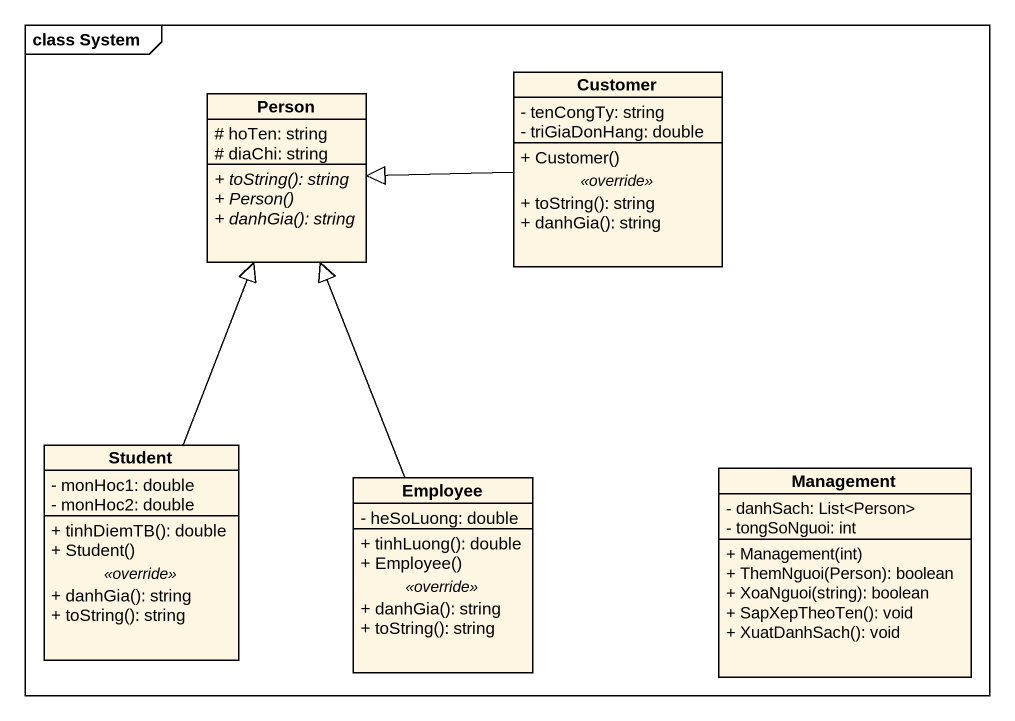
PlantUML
@startuml
mainframe class System
hide circle
hide empty members
skinparam classAttributeIconSize 0
class "Person" as Person_ {
  # hoTen: string
  # diaChi: string
  {abstract} + toString(): string
  {abstract} + Person()
  {abstract} + danhGia(): string
}
class Customer {
  - tenCongTy: string
  - triGiaDonHang: double
  --
  + Customer()
  .. <<override>> ..
  + toString(): string
  + danhGia(): string
}
class Student {
  - monHoc1: double
  - monHoc2: double
  --
  + tinhDiemTB(): double
  + Student()
  .. <<override>> ..
  + danhGia(): string
  + toString(): string
}
class Employee {
  - heSoLuong: double
  --
  + tinhLuong(): double
  + Employee()
  .. <<override>> ..
  + danhGia(): string
  + toString(): string
}
class Management {
  - danhSach: List<Person>
  - tongSoNguoi: int
  + Management(int)
  + ThemNguoi(Person): boolean
  + XoaNguoi(string): boolean
  + SapXepTheoTen(): void
  + XuatDanhSach(): void
}
Customer -left-|> Person_
Student -up-|> Person_
Employee -up-|> Person_
@enduml
